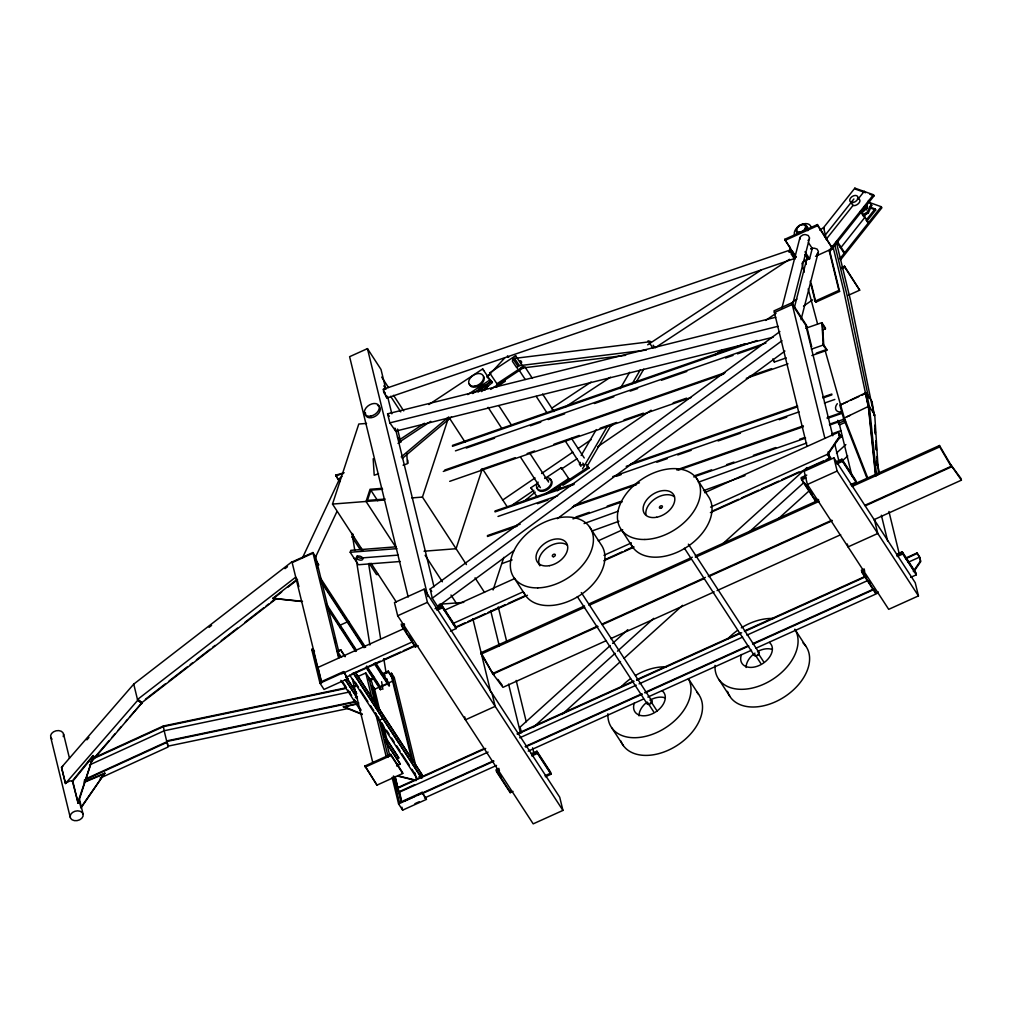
<?xml version="1.0" encoding="UTF-8"?>
<svg xmlns="http://www.w3.org/2000/svg" width="1012" height="1012" viewBox="0 0 1012 1012"><rect width="100%" height="100%" fill="white"/><g stroke="black" fill="none" stroke-linecap="round" stroke-linejoin="round"><path stroke-width="1.5" d="M851.724 202.855C852.408 210.357 865.247 200.3 857.442 198.478M339.007 480.953L335.655 475.172L344.156 472.73M339.425 480.232L340.766 477.209A5.326 3.618 1.8 0 1 341.904 476.538M386.926 680.178L387.027 678.913M647.642 342.031L512.818 358.602L512.426 361.335L516.5 367.407M517.322 368.621L517.714 365.876L512.818 358.602M861.655 213.102L866.158 208.965L866.892 204.272M792.586 304.549L809.575 237.972L808.259 235.492L805.691 234.645A4.352 3.175 -13.7 0 0 802.642 235.088L800.492 236.593L799.872 239.338M801.049 319.665L818.43 251.571L817.114 249.091L814.546 248.244A4.352 3.175 -13.7 0 0 811.497 248.686L811.207 248.788M782.01 307.686L799.961 237.478M794.369 307.547L807.247 257.174M805.033 254.607L808.082 259.3L809.6 258.857L812.256 248.471L808.436 242.602M77.709 802.933L93.471 755.749L78.139 803.224L72.345 780.948L93.053 755.458M554.753 490.327L555.284 488.669L556.309 490.238M362.688 550.414L332.505 504.077L358.792 424.028L366.546 423.421M360.259 549.605L352.125 537.119L353.087 534.197M400.372 561.483L358.324 564.759L350.19 552.274L350.822 550.351L396.109 546.822M382.637 489.239L370.822 490.15L367.457 500.421L385.18 499.042M357.426 556.385L356.793 558.32L354.251 558.51M466.418 564.595L422.447 497.082L448.24 418.513M493.097 589.971L503.812 557.359M862.743 215.05L867.739 211.748L871.041 204.424L871.724 205.461L868.41 212.798L863.426 216.087M302.436 557.941L339.943 478.094M315.415 557.372L336.68 512.11M582.558 468.796L607.554 425.938M585.214 469.517L585.67 468.733M581.154 455.526L596.296 429.581M620.192 388.621L629.742 372.239M632.247 383.611L640.216 369.962M586.871 466.671L611.375 424.686M635.865 382.7L643.758 369.165M866.791 213.039L863.489 216.062M809.36 238.908L808.019 240.578M818.215 252.507L816.874 254.176M710.576 507.126L827.272 454.388L839.467 436.665L838.391 432.276L704.656 492.705M838.353 438.285L841.238 436.982L838.859 433.338L839.796 437.184L828.221 454.021L830.586 457.664L829.979 458.55L710.399 512.591M913.305 571.363L920.439 561.002L919.491 557.157L916.986 552.969L905.487 558.169M913.811 571.653L920.768 561.521L919.706 557.131L916.986 552.969M80.922 807.513L104.818 773.168L80.985 807.956L79.493 801.643M873.432 194.734L829.17 250.521L829.853 251.558L874.115 195.771L873.432 194.734L854.874 188.143L823.578 227.599L819.796 230.167M853.875 198.997L824.464 236.049L825.741 238.06M826.374 239.06L853.129 205.335M858.631 198.415L864.324 191.23M865.994 220.325L875.038 208.927L875.722 209.965L866.677 221.362M839.846 258.844L881.224 206.701L881.907 207.738L840.529 259.894M78.139 803.224L72.775 781.239L93.471 755.749M133.736 684.125L61.517 767.349L65.464 783.554L137.683 700.329L133.736 684.125L291.962 561.774L321.576 682.91M86.906 739.848L88.967 737.47M90.473 762.175L108.98 740.847M112.066 737.293L115.14 733.738M118.227 730.183L121.314 726.641M125.425 721.898L127.487 719.532M129.536 717.154L141.87 702.948L138.087 700.152M90.612 762.757L141.87 702.948M487.657 376.527L489.783 374.212M491.921 371.897L504.71 357.982M484.179 385.142L479.169 388.899M610.236 645.567L520.054 727.135L521.509 732.777M612.576 643.442L627.794 629.666M722.669 543.861L806.994 467.569M836.279 441.093L842.136 435.792M533.134 727.464L615.119 653.309M617.472 651.184L653.777 618.345M748.64 532.527L803.692 482.737M836.481 453.072L845.855 444.597M561.964 714.485L620.52 661.506M624.037 658.331L682.594 605.353M778.633 518.486L810.258 489.871M841.87 461.27L847.727 455.969M66.337 782.782L70.005 780.91L73.092 781.1M62.87 766.135L61.517 767.349L65.489 783.516M401.22 456.931L448.101 417.412M478.157 392.074L491.377 380.929L492.389 382.485L481.573 391.606M402.245 458.487L451.529 416.944M524.38 501.206L535.196 492.085M557.334 490.795L560.939 487.759L558.7 485.798M301.336 601.482L272.759 598.37L297.136 579.345L295.719 577.169L137.493 699.507L141.819 702.707L276.162 598.838M273.164 598.661L281.703 592.007M287.8 587.251L297.541 579.648M209.079 627.339L211.571 625.416M284.992 568.643L287.484 566.72M145.412 699.267L165.323 683.884M169.055 681L187.713 666.566M190.193 664.644L192.685 662.721M196.417 659.837L210.104 649.261M212.583 647.338L215.075 645.416M221.299 640.609L237.466 628.098M244.929 622.329L263.588 607.896M266.08 605.973L268.572 604.05M271.052 602.127L276.036 598.282M514.033 550.503L437.728 606.681L432.263 598.206L430.176 589.047L779.898 331.569M432.263 598.206L781.985 340.728M557.27 518.675L784.907 351.075M502.496 500.181L535.057 477.942M541.572 473.489L572.843 452.136M578.054 448.582L591.071 439.676M610.615 426.33L613.221 424.547M714.826 355.149L722.644 349.81M765.629 320.437L776.052 313.328M792.978 301.753L796.887 299.084M513.033 504.52L533.881 490.289M597.712 446.684L651.108 410.202M803.515 306.092L812.636 299.856M428.898 404.534L482.673 368.937L491.06 381.397L472.693 393.554M399.538 439.752L424.458 423.256M467.746 394.604L490.048 379.842L491.06 381.397L490.048 379.842M399.234 442.181L430.72 421.346M523.925 501.459L527.859 498.853M490.289 373.896L489.618 372.859L515.538 355.718L523.571 367.672L490.681 389.405M487.126 375.983L490.934 373.466M496.424 387.103L505.292 381.233L504.608 380.196M531.591 488.771L530.92 487.721L537.245 483.546M544.848 478.524L561.318 467.645L569.339 479.587L568.655 478.549L544.595 494.451M561.508 468.999L577.055 458.727M550.338 492.148L588.301 467.063L588.971 468.113L563.039 485.241L562.368 484.204M551.692 408.228L591.084 382.081M647.68 344.814L760.86 270.255M565.771 406.672L610.514 377.198M655.27 347.723L789.512 259.312M867.183 478.765L843.578 418.386L844.312 418.007L825.286 351.088M816.874 255.15L818.025 254.569M847.563 401.688L839.833 405.205L843.565 418.361L845.577 421.447M843.565 418.361L868.321 406.482L865.424 392.947L840.567 404.851M94.394 757.571L163.286 726.034L346.104 687.806M91.94 759.329L163.425 726.616L346.243 688.35M89.549 764.946L164.172 730.778L163.286 726.034M85.603 778.962L167.094 741.657L168.081 747.008L100.074 778.139M84.312 780.189L167.233 742.239M385.863 389.342L381.005 369.431L367.457 348.621L349.608 356.692L408.203 597.055M795.723 256.985L784.692 239.351L817.418 224.563L832.585 248.56L815.52 256.276M784.958 240.451L817.683 225.663L817.418 224.563M794.559 259.085L791.46 254.328L792.206 253.999L791.131 249.597M397.994 443.345L400.739 442.105L397.564 429.088M802.706 262.057L806.981 260.135M841.668 267.472L844.514 266.181L859.694 290.178L848.309 295.314M841.933 268.572L844.78 267.282L844.514 266.181M810.625 345.067L811.649 346.623L806.412 325.181L791.852 302.816L774.003 310.874L806.956 446.039M774.408 312.531L792.257 304.46L806.817 326.838M829.486 250.078L839.581 291.431L815.786 302.183L815.103 301.146L838.897 290.381L829.182 250.571M292.089 561.964L312.91 552.552L315.63 556.714L338.742 651.564M293.176 562.153L312.506 553.412M314.884 557.055L315.63 556.714M424.205 589.136L394.465 602.57L397.678 615.764L533.197 823.857L562.938 810.41L559.725 797.216L424.205 589.136L427.431 602.33L562.938 810.41M850.358 400.423L858.758 396.628M861.566 395.363L866.512 393.137L872.028 401.625L874.317 415.704L871.914 403.94M312.86 648.882L320.893 681.873L343.574 671.614L347.85 678.685L324.042 689.438L319.982 683.201L311.747 649.388L312.86 648.882L314.479 651.386M397.678 615.764L427.431 602.33M847.17 416.716L850.042 415.413M845.02 422.434L839.53 424.913L838.518 423.358L845.387 420.258M337.034 651.513L340.753 649.831L344.991 656.333M342.36 656.421L339.096 657.446L337.692 651.665L340.753 649.831M435.021 608.731L442.054 605.555L455.615 626.365L456.146 628.566L450.517 631.108M404.332 623.822L401.524 625.1L404.054 628.996M436.703 609.199L442.333 606.656L455.881 627.465M418.158 645.732L415.337 647.01L401.789 626.2L404.598 624.923M436.969 610.299L442.598 607.757L442.054 605.555M317.819 667.515L404.104 628.528M444.369 610.325L514.83 578.485M598.244 540.8L622.684 529.744M319.982 683.201L343.776 672.449L343.574 671.614M341.74 673.79L412.339 641.886M452.68 623.658L523.28 591.754M603.962 555.297L631.336 542.925M351.493 674.169L380.259 661.165M383.143 659.862L400.41 652.057M403.282 650.767L413.351 646.213M456.513 626.706L465.153 622.81M468.025 621.507L485.292 613.702M488.163 612.399L505.431 604.594M508.315 603.304L525.57 595.499M604.708 559.737L621.975 551.932M624.847 550.642L633.487 546.733M712.612 510.971L738.507 499.27M741.391 497.967L758.646 490.175M761.53 488.872L778.797 481.067M781.669 479.764L798.936 471.959M806.134 468.72L823.401 460.915M826.273 459.612L830.586 457.664M345.902 677.306L415.046 646.048M455.387 627.819L527.429 595.271M603.784 560.762L634.043 547.087M833.913 457.854L804.173 471.288L807.386 484.482L888.7 609.338L918.441 595.904L915.227 582.71L833.913 457.854L837.139 471.048L918.441 595.904M357.767 676.598L365.8 672.967L371.897 682.341L378.222 708.273M806.766 475.083L801.137 477.626L801.668 479.827L815.217 500.636L818.038 499.371M836.317 461.738L841.946 459.182L855.494 479.992L856.025 482.193L850.396 484.735M805.628 476.816L801.403 478.727L814.951 499.536M836.582 462.826L842.212 460.283L855.76 481.092M801.668 479.827L805.894 477.917M836.848 463.926L842.477 461.383L841.946 459.182M368.925 679.836L374.453 677.344M381.347 674.22L388.254 671.108L392.125 677.053M370.569 680.317L373.339 679.065M383.004 674.7L388.532 672.208L388.254 671.108M807.386 484.482L837.139 471.048M412.023 760.784L390.771 673.587L391.517 673.246L394.225 677.407L415.856 766.135M355.351 697.635L357.451 696.686M392.567 681.152L374.617 689.261L372.289 685.693M365.901 667.262L380.487 689.665L380.474 687.072L388.279 683.543L389.405 685.63L388.747 682.885L375.869 663.126M356.3 704.074L358.779 702.961M597.586 626.099L492.667 673.511L481.257 654.043L481.042 652.702L584.519 605.935M588.82 603.987L692.297 557.22M695.181 555.93L818.771 500.08M851.826 485.14L939.49 445.52L950.913 464.976L960.831 478.271L961.4 480.169L873.736 519.788M481.257 654.043L584.734 607.289M589.047 605.34L691.082 559.231M695.396 557.283L818.986 501.421M852.041 486.481L939.718 446.874L939.49 445.52M379.399 713.624L381.41 712.258M379.298 720.531L382.915 718.444M601.9 624.151L705.377 577.384M708.248 576.081L831.839 520.231M864.893 505.292L951.128 466.33L950.913 464.976L961.4 480.169M481.042 652.702L493.021 674.055L597.94 626.643M602.254 624.695L704.289 578.586M708.602 576.638L832.206 520.775M865.26 505.848L951.482 466.874M606.416 640.583L502.939 687.35L493.021 674.055M610.729 638.635L714.206 591.881M717.078 590.578L840.681 534.728M364.978 765.995L390.746 754.345L402.485 772.371L402.751 773.472L376.983 785.122L364.978 765.995L376.983 785.122M365.243 767.096L391.012 755.445L390.746 754.345M396.717 759.063L398.728 757.71L384.143 735.319M397.071 765.312L400.233 763.896L384.788 740.177M396.615 765.983L400.233 763.896M864.248 568.959L861.44 570.237L861.971 572.425L875.532 593.234L878.34 591.969M896.619 554.336L902.249 551.793L915.797 572.602L916.341 574.803L910.711 577.346M864.526 570.06L861.705 571.325L875.253 592.134M896.885 555.436L902.514 552.894L916.062 573.703M861.971 572.425L864.792 571.16M897.151 556.537L902.78 553.994L902.249 551.793M419.006 776.52L422.067 774.686L355.996 673.246M484.141 748.564L396.426 788.209L399.133 792.371L401.182 800.77M517.221 733.624L633.702 680.987M636.573 679.684L740.114 632.892M744.427 630.944L865.222 576.359M401.372 802.402L398.93 792.396L396.552 788.753L485.709 748.463M517.347 734.168L633.828 681.531M636.712 680.228L741.682 632.791M744.566 631.501L865.361 576.903M905.626 558.713L917.125 553.513M414.73 784.654L399.538 791.51L397.172 787.867L394.553 777.165M398.93 792.396L488.088 752.106M519.725 737.811L636.206 685.175M639.078 683.872L742.618 637.092M746.932 635.131L867.727 580.546M907.992 562.356L919.491 557.157M392.137 777.431L398.576 803.895L402.649 810.131L426.444 799.379L422.181 792.307L399.5 802.567L393.288 777.077M404.357 801.099L414.427 796.545M417.311 795.255L493.565 760.796M525.215 746.489L641.747 693.827M644.631 692.524L748.222 645.707M752.536 643.758L873.394 589.148M398.576 803.895L422.383 793.13L422.181 792.307M423.231 793.18L493.818 761.277M525.519 746.957L642.215 694.219M645.099 692.916L748.829 646.048M753.156 644.087L874.178 589.401M424.496 798L496.538 765.439M528.226 751.119L643.48 699.039M647.807 697.078L751.536 650.21M755.863 648.249L878.327 592.918M414.907 803.68L419.158 801.757M498.929 768.386L496.108 769.664L496.652 771.865L510.2 792.674L513.021 791.397M531.287 753.763L536.917 751.22L550.477 772.029L551.009 774.231L545.379 776.773M499.194 769.487L496.386 770.764L509.934 791.574M531.566 754.863L537.195 752.321L550.743 773.13L545.114 775.673M496.652 771.865L499.46 770.587M531.831 755.964L537.461 753.421L536.917 751.22M791.182 249.673L383.346 389.278L383.763 392.289L387.077 398.007L794.913 258.389L794.167 257.693M387.077 398.007L387.242 396.894M869.27 397.374L868.524 397.703L865.424 392.947M872.028 401.625L871.623 402.46M866.512 393.137L869.409 406.672L868.663 407.001L875.835 475.918M83.92 781.985L104.818 773.168M85.375 781.859L104.868 773.611M878.505 474.539L874.735 414.882L869.409 406.672L868.334 406.508L875.506 475.412M829.865 425.002L838.771 421.789M874.735 414.882L874.317 415.692M584.088 523.571L618.231 511.212M698.381 482.205L806.741 442.99M831.978 433.857L840.883 430.631M501.712 563.684L512.097 559.927M592.222 530.92L618.927 521.256M703.492 490.656L745.047 475.615M452.415 445.432L744.984 343.802M452.465 446.317L756.989 340.538M378.526 473.73L374.2 475.235L373.175 458.752M403.08 465.204L407.406 463.698L406.748 453.212M805.792 328.255L821.896 322.664L825.375 328.002L825.425 328.887L822.44 329.912M455.438 450.871L765.92 343.017M466.254 448.063L494.577 438.221M530.351 425.799L540.775 422.181M548.226 419.588L564.62 413.895M594.436 403.535L613.803 396.805M630.198 391.113L637.649 388.532M661.494 380.246L686.832 371.442M725.579 357.982L733.042 355.389M737.508 353.846L756.887 347.103M444.749 470.049L725.136 372.644M443.307 471.44L723.694 374.048M772.902 359.741L774.382 362.018L786.248 357.906M811.434 349.153L823.287 345.029L821.896 322.664M480.94 469.593L515.222 457.69M527.138 453.54L534.602 450.947M553.969 444.217L579.307 435.426M600.167 428.177L616.561 422.485M624.024 419.891L643.392 413.162M673.195 402.801L686.617 398.146M749.209 376.401L771.561 368.634M816.279 353.112L826.715 349.482L823.743 344.928L822.465 324.333L825.425 328.887M449.695 481.345L691.145 397.476M746.287 378.324L788.019 363.827M811.864 355.541L826.766 350.367L826.715 349.482M494.982 511.022L573.981 483.584M630.615 463.913L797.532 405.926M822.87 397.121L831.813 394.022M495.045 511.908L574.032 484.47M626.2 466.342L797.582 406.811M822.92 398.007L831.864 394.895M498.005 516.462L557.625 495.753M612.766 476.589L799.063 411.884M824.4 403.08L834.837 399.449M537.435 503.71L547.884 500.08M616.561 476.235L621.039 474.679M656.864 462.231L667.313 458.6M677.762 454.97L691.196 450.302M718.065 440.966L740.455 433.199M779.265 419.714L786.729 417.121M487.379 535.614L520.168 524.216M573.829 505.583L639.407 482.8M676.661 469.859L803.351 425.85M827.196 417.577L842.098 412.39M487.442 536.486L517.246 526.139M572.387 506.987L636.485 484.723M678.204 470.226L803.401 426.735M827.247 418.449L842.148 413.275M829.435 424.23L844.261 419.082M575.891 516.98L589.326 512.325M607.213 506.101L620.634 501.446M695.206 475.539L711.613 469.834M726.527 464.66L733.991 462.067M753.383 455.337L775.749 447.557M799.606 439.271L804.085 437.715M572.969 518.903L622.19 501.813M693.777 476.943L805.628 438.082M790.992 250.571L788.905 251.229L789.145 252.292L791.257 251.672L792.054 253.797M810.738 248.914L812.256 248.471M335.642 475.779L343.195 473.603M773.143 337.211L395.692 431.125L389.848 422.877L387.596 413.819L775.761 317.249M389.848 422.877L778.013 326.294M352.252 686.515L355.326 685.87M352.391 687.059L355.465 686.427M350.241 691.841L164.159 730.753L167.106 742.821M355.87 701.354L166.904 740.873L167.891 746.186L348.027 708.526M167.031 741.429L356.009 701.911M362.321 714.548L343.435 706.882L357.249 703.58M343.435 706.882L357.325 704.036M517.714 365.876L646.263 350.076M521.041 368.153L625.618 355.313M382.245 488.328L370.05 489.277L366.053 501.471L395.363 546.48M332.505 504.077L384.332 500.042M411.77 497.917L422.447 497.082M352.125 537.119L353.934 536.98M350.19 552.274L396.919 548.63M424.053 551.211L456.07 548.719L482.357 468.657L507.366 507.05M362.6 557.865L398.07 555.107M378.336 574.437L376.515 574.576L369.203 563.342M439.398 604.265L463.774 602.368M272.759 598.37L302.499 601.33M397.653 775.749L415.907 780.201M397.906 776.141L416.16 780.581M650.716 341.575L648.059 340.842L652.955 348.115M865.551 192.735L855.557 189.181L854.874 188.143M869.827 194.253L874.115 195.771M868.385 202.134L881.224 206.701M869.46 206.941L875.038 208.927M871.534 208.472L875.722 209.965M860.289 211.331L861.452 211.736L868.562 222.665L867.41 222.248M863.843 216.783L865.007 217.2L841.111 247.307L839.96 246.903M343.359 706.439L362.245 714.105M383.89 675.232L385.129 675.801M383.346 389.278L384.092 389.987M507.48 355.844L508.682 357.337L507.556 356.768M137.898 699.368L141.819 702.707M137.683 700.329L142.022 703.517M486.873 376.995L491.377 380.929M490.137 380.525L492.389 382.485M558.586 486.367L560.838 488.341M383.586 391.783L385.218 393.643L384.75 392.276M551.603 408.089L553.792 411.391M494.261 674.574L492.452 672.158L492.667 673.511M497.866 679.406L502.369 685.453M387.596 413.819L389.329 416.274M868.41 200.515L871.724 205.461M653.17 345.206L654.853 347.711M586.669 464.647L588.971 468.113M514.526 358.387L519.422 365.661M582.823 463.104L584.455 465.533M579.294 463.939L580.926 466.368M489.618 372.859L497.638 384.8L496.955 383.763L522.888 366.635L523.571 367.672M530.92 487.721L537.448 497.423M844.312 418.007L867.904 478.385M868.321 406.482L843.489 289.66L832.775 245.777M867.145 205.714L867.575 208.358L866.892 207.321M866.158 208.965L866.829 210.015M867.739 211.748L868.41 212.798M860.997 212.419L863.135 215.695M824.249 228.636L823.578 227.599L826.564 239.844M817.683 225.663L832.585 248.56M844.78 267.282L859.694 290.178M838.897 290.381L839.581 291.431M805.008 251.811L809.6 258.857M784.692 239.351L790.486 248.256M792.143 250.799L796.28 257.162M792.206 253.999L795.306 258.756M823.287 345.029L826.766 350.367M838.391 432.276L841.238 436.982M842.477 461.383L856.025 482.193M902.78 553.994L916.341 574.803M772.852 358.868L774.382 362.018M827.272 454.388L829.979 458.55M804.515 482.838L807.905 488.037M809.6 490.63L812.143 494.539M862.287 571.527L866.525 578.029M868.22 580.635L869.903 583.241M696.56 478.372L708.084 496.07A45.553 30.145 -33.1 0 1 684.833 548.314A45.553 30.145 -33.1 0 1 630.375 542.786M794.964 629.464L805.653 645.896M688.375 544.178L758.949 652.525M758.76 654.271L763.554 661.62M755.104 654.713L760.695 663.29M684.428 548.213L754.13 655.245M524.76 366.635L532.401 378.374M542.596 394.035L552.805 409.696M571.489 438.398L584.24 457.968M515.538 355.718L516.221 356.755M519.232 370.278L525.177 379.411M536.221 396.375L547.277 413.339M565.113 440.739L580.407 464.23M621.368 529.731L632.88 547.429M718.937 679.558L730.449 697.255A45.553 30.145 -33.1 0 0 788.184 694.257A45.553 30.145 -33.1 0 0 803.022 642.924M561.318 467.645L561.989 468.682M589.477 526.771L600.989 544.456A45.553 30.145 -33.1 0 1 578.598 596.182A45.553 30.145 -33.1 0 1 523.799 592.412M688.691 679.128L698.571 694.283M482.673 368.937L483.685 370.493M498.853 405.673L511.718 425.432M529.719 453.085L548.593 482.054M488.075 407.33L501.8 428.392M520.661 457.373L540.383 487.657M581.293 592.564L651.854 700.924M650.88 701.442L657.256 711.246M648.818 704.327L653.6 711.676M577.333 596.599L647.035 703.631M448.733 417.02L465.115 442.181M514.273 578.13L525.797 595.815M611.843 727.957L623.367 745.642M381.688 377.084L388.469 387.482M393.541 395.287L403.712 410.897M383.826 385.876L385.521 388.481M390.607 396.287L400.777 411.884M386.571 395.73L387.925 397.805M397.514 437.159L400.739 442.105M475.033 577.839L484.52 592.399M425.116 555.297L442.358 581.773M450.985 595.018L456.159 602.962M370.822 490.15L377.716 500.75M442.598 607.757L456.146 628.566M537.461 753.421L551.009 774.231M335.655 475.172L339.868 481.636M371.012 563.203L396.312 602.051M360.525 547.947L361.879 550.035M403.788 627.895L406.331 631.804M408.873 635.7L412.263 640.9M496.955 770.967L501.193 777.469M405.749 631.602L415.072 645.909M390.771 673.587L392.352 676.016M315.364 559.181L318.729 565.038L314.858 559.092M388.532 672.208L393.175 679.343M320.121 577.51L365.585 647.313M319.931 578.94L364.535 647.427M374.832 663.239L389.405 685.63M321.082 581.824L363.978 647.68M374.276 663.492L388.848 685.883M326.433 604.088L356.452 650.197M366.749 665.997L380.474 687.072M342.069 628.958L344.649 632.905M353.226 646.073L355.794 650.033M370.379 672.423L372.96 676.37M375.528 680.33L378.096 684.276M327.002 606.428L356.173 651.209M366.458 667.022L381.043 689.412M327.306 607.997L355.617 651.462M340.854 650.248L345.092 656.75M355.25 672.347L422.168 775.091M353.277 672.917L421.877 778.266M353.378 673.334L421.131 777.38M337.692 651.665L341.082 656.877M355.199 682.151L358.577 687.35M360.272 689.956L367.9 701.658M370.443 705.566L373.833 710.766M375.528 713.371L378.058 717.268M381.448 722.467L383.143 725.073M386.533 730.272L389.076 734.181M391.619 738.077L394.161 741.973M396.691 745.882L400.082 751.081M401.777 753.687L409.405 765.388M411.947 769.297L415.325 774.496M353.934 681.367L352.416 679.027L372.871 762.947M349.659 675.017L417.412 779.063M343.776 672.449L347.85 678.685M422.383 793.13L426.444 799.379M346.395 677.357L355.832 691.841M346.496 677.774L356.793 693.574M384.244 735.724L398.829 758.114M345.332 679.596L357.35 698.027M345.434 680.001L357.438 698.444M384.889 740.594L400.335 764.3M391.012 755.445L402.751 773.472M343.03 682.341L346.458 687.603M348.179 690.235L351.607 695.51M354.187 699.456L355.895 702.088M359.336 707.363L361.044 709.994M340.854 680.368L360.588 710.664M311.747 649.388L313.366 651.88M430.176 589.047L431.732 591.476M939.718 446.874L951.128 466.33M793.661 256.947L792.56 254.935M385.661 394.946L386.546 397.552M817.506 323.714L808.196 288.863M823.123 343.485L823.983 346.534M394.933 428.101L395.692 431.125M836.557 243.082L850.599 300.589L872.078 405.875M834.71 244.575L847.044 295.125L868.41 397.159M876.961 462.37L879.58 473.123M888.928 511.477L899.402 554.449M881.363 515.222L887.726 541.319M874.57 520.282L877.783 533.476L848.043 546.91L847.322 543.975M811.308 283.841L815.786 302.183M805.033 259.869L806.147 264.448M810.258 281.273L815.103 301.146M801.934 263.221L804.148 272.266M838.796 421.877L851.914 475.716M837.772 420.309L838.518 423.358M874.988 591.046L875.532 593.234M789.676 247.004L791.46 254.328M805.805 325.269L832.737 435.767M834.609 443.433L838.72 460.321M791.852 302.816L824.793 437.968M828.17 451.782L830.03 459.461M814.685 498.435L815.217 500.636M498.258 606.96L506.848 642.177M516.183 680.443L526.253 721.784M532.603 747.817L534.096 753.94M490.681 610.641L499.27 645.858M508.593 684.137L520.535 733.131M491.971 693.169L495.184 706.363L465.431 719.81L464.723 716.875M472.832 618.712L490.744 692.195M509.668 790.473L510.2 792.674M387.722 396.995L391.834 413.832M395.565 429.139L434.009 586.833M438.487 605.214L439.233 608.275M367.457 348.621L427.912 596.65M414.806 644.808L415.337 647.01M401.245 623.999L401.789 626.2M391.517 673.246L413.149 761.973M415.009 773.016L416.501 779.139M379.816 686.908L380.487 689.665M396.615 763.364L396.881 764.465M374.174 687.49L379.778 710.437M383.497 725.743L387.609 742.568M399.538 792.307L401.372 799.809M395.211 776.824L398.348 789.689M381.941 723.542L389.747 755.584M394.958 776.444L398.095 789.309M372.176 685.377L377.78 708.324M382.245 726.679L384.864 737.394M401.928 807.197L402.649 810.131M393.44 775.976L396.552 788.753M368.849 677.66L375.541 705.124M378.513 717.331L388.191 757.001M365.8 672.967L372.492 700.443M375.465 712.65L386.255 756.9M348.419 620.976L349.089 623.721L347.964 621.634L340.158 625.163L340.171 627.756L339.501 624.999M316.376 563.178L317.49 567.757M334.643 638.129L335.769 642.721M312.91 552.552L338.64 658.104M297.49 580.812L298.919 586.682M318.299 668.59L321.082 680.026M63.554 734.004L69.461 758.241M79.429 799.126L83.123 814.268A6.629 4.832 -13.7 0 1 74.382 820.631A6.629 4.832 -13.7 0 1 72.522 812.459A6.629 4.832 -13.7 0 1 83.123 814.268M50.663 737.04L70.22 817.304M872.711 408.962L873.343 412.061M368.621 563.671L380.563 638.42M383.801 658.66L386.04 672.676M381.625 681.721L382.84 689.349M352.087 533.425L354.807 550.477M356.287 559.788L369.911 645.036M869.422 406.723L876.582 475.64M874.912 425.116L875.418 432.972M875.911 440.815L876.506 450.239M876.911 456.513L877.505 465.937M874.874 429.29L875.165 433.996M875.861 444.989L876.164 449.695M876.86 460.688L877.151 465.393M407.798 460.245L407.988 463.243M866.411 204.588A8.121 5.364 -33.1 0 1 860.921 211.963M864.653 206.309A6.414 4.238 -33.1 0 1 863.147 208.864M583.646 464.635A3.314 2.188 -33.1 0 1 580.357 462.408M553.653 410.998A3.314 2.188 -33.1 0 1 553.868 411.53M549.858 479.144A8.197 5.427 -33.1 0 1 547.429 489.58A8.197 5.427 -33.1 0 1 537.081 487.291M538.713 486.797A6.414 4.238 -33.1 0 1 538.915 485.532M547.479 480.042A6.414 4.238 -33.1 0 1 548.694 480.409M362.954 557.852A3.314 1.91 18.2 0 1 359.639 557.954A3.314 1.91 18.2 0 1 357.173 555.841M841.427 411.897A8.007 5.3 -33.1 0 1 837.303 403.661M554.475 488.518A8.121 5.364 -33.1 0 1 553.121 491.086M545.063 477.816A8.197 5.427 -33.1 0 1 551.047 483.736A8.197 5.427 -33.1 0 1 540.383 490.365A8.197 5.427 -33.1 0 1 538.106 482.142M519.687 360.664A3.314 2.188 -33.1 0 1 521.408 363.232M487.91 385.218A8.197 5.427 -33.1 0 1 484.963 390.025M483.698 376.502A8.197 5.427 -33.1 0 1 478.549 386.04A8.197 5.427 -33.1 0 1 469.302 383.788M486.759 385.939A8.197 5.427 -33.1 0 1 484.356 389.089M377.527 405.344A8.197 5.427 -33.1 0 1 375.578 416.122A8.197 5.427 -33.1 0 1 365.458 412.82M794.407 234.556A9.272 6.135 -33.1 0 1 801.226 224.651A9.272 6.135 -33.1 0 1 811.055 227.042M805.818 226.321A5.92 3.921 -33.1 0 1 807.816 230.685M797.836 234.139A5.92 3.921 -33.1 0 1 797.342 232.102M800.682 225.195A5.92 3.921 -33.1 0 1 806.197 225.41A5.92 3.921 -33.1 0 1 806.083 230.217M798.557 233.62A5.92 3.921 -33.1 0 1 799.341 225.954M805.21 228.269A3.921 2.593 -33.1 0 1 805.008 229.054M52.055 739.19A6.629 4.832 -13.7 0 1 56.039 730.803A6.629 4.832 -13.7 0 1 63.225 736.572M649.982 700.14A2.77 1.834 -33.1 0 1 651.867 702.126A2.77 1.834 -33.1 0 1 648.49 704.428A2.77 1.834 -33.1 0 1 647.199 702.05M757.697 651.741A2.77 1.834 -33.1 0 1 758.785 654.106A2.77 1.834 -33.1 0 1 755.382 656.029A2.77 1.834 -33.1 0 1 754.282 653.651M539.813 565.784A17.394 11.511 -33.1 0 1 546.91 547.947A17.394 11.511 -33.1 0 1 567.352 545.177M645.909 514.501A17.394 11.511 -33.1 0 1 655.877 498.271A17.394 11.511 -33.1 0 1 674.447 496.791M650.589 702.707A1.657 1.101 -33.1 0 1 650.286 703.011M648.199 703.327A1.657 1.101 -33.1 0 1 647.946 702.821M639.04 715.876A17.394 11.511 -33.1 0 1 645.479 703.416M650.412 699.95A17.394 11.511 -33.1 0 1 664.795 697.736M688.451 678.812A45.553 30.145 -33.1 0 1 655.928 732.903A45.553 30.145 -33.1 0 1 607.921 713.764M620.609 687.401A45.553 30.145 -33.1 0 1 630.527 678.698M635.511 675.459A45.553 30.145 -33.1 0 1 666.389 666.883M696.888 692.259A45.553 30.145 -33.1 0 1 677.003 745.49A45.553 30.145 -33.1 0 1 620.862 740.999M662.215 690.842A17.394 11.511 -33.1 0 1 651.905 713.979A17.394 11.511 -33.1 0 1 634.41 702.897M757.672 654.321A1.657 1.101 -33.1 0 1 757.381 654.625M746.135 667.477A17.394 11.511 -33.1 0 1 754.939 653.145M757.507 651.551A17.394 11.511 -33.1 0 1 771.89 649.35M794.863 629.287A45.553 30.145 -33.1 0 1 763.908 684.112A45.553 30.145 -33.1 0 1 715.003 665.377M727.691 639.002A45.553 30.145 -33.1 0 1 737.621 630.312M741.315 627.845A45.553 30.145 -33.1 0 1 773.472 618.484M729.728 696.167A45.553 30.145 -33.1 0 1 727.514 691.348M769.31 642.456A17.394 11.511 -33.1 0 1 759 665.58A17.394 11.511 -33.1 0 1 741.492 654.511M837.556 241.843L836.393 241.438L843.515 252.355L844.666 252.772L837.556 241.843M357.249 558.852A3.314 1.91 18.2 0 0 362.713 559.396A3.314 1.91 18.2 0 0 359.133 556.018A3.314 1.91 18.2 0 0 357.249 558.852M853.318 202.438A4.554 3.011 -33.1 0 0 857.721 196.556A4.554 3.011 -33.1 0 0 850.586 197.998A4.554 3.011 -33.1 0 0 853.318 202.438M475.02 386.116A8.197 5.427 -33.1 0 0 483.091 375.566A8.197 5.427 -33.1 0 0 470.276 377.995A8.197 5.427 -33.1 0 0 475.02 386.116M370.721 416.096A8.197 5.427 -33.1 0 0 378.804 405.546A8.197 5.427 -33.1 0 0 365.99 407.962A8.197 5.427 -33.1 0 0 370.721 416.096M800.403 232.014A4.971 3.289 -33.1 0 0 805.286 225.625A4.971 3.289 -33.1 0 0 797.519 227.105A4.971 3.289 -33.1 0 0 800.403 232.014M553.526 556.714A1.657 1.101 -33.1 0 0 555.259 554.614A1.657 1.101 -33.1 0 0 552.678 555.006A1.657 1.101 -33.1 0 0 553.526 556.714M549.516 565.657A17.394 11.511 -33.1 0 0 566.644 543.28A17.394 11.511 -33.1 0 0 539.472 548.415A17.394 11.511 -33.1 0 0 549.516 565.657M537.802 587.871A45.553 30.145 -33.1 0 0 592.779 533.969A45.553 30.145 -33.1 0 0 525.038 535.512A45.553 30.145 -33.1 0 0 537.802 587.871M660.621 508.315A1.657 1.101 -33.1 0 0 662.341 506.215A1.657 1.101 -33.1 0 0 659.773 506.607A1.657 1.101 -33.1 0 0 660.621 508.315M656.598 517.258A17.394 11.511 -33.1 0 0 673.739 494.893A17.394 11.511 -33.1 0 0 646.554 500.017A17.394 11.511 -33.1 0 0 656.598 517.258M644.897 539.485A45.553 30.145 -33.1 0 0 699.861 485.57A45.553 30.145 -33.1 0 0 632.133 487.114A45.553 30.145 -33.1 0 0 644.897 539.485"/></g></svg>
